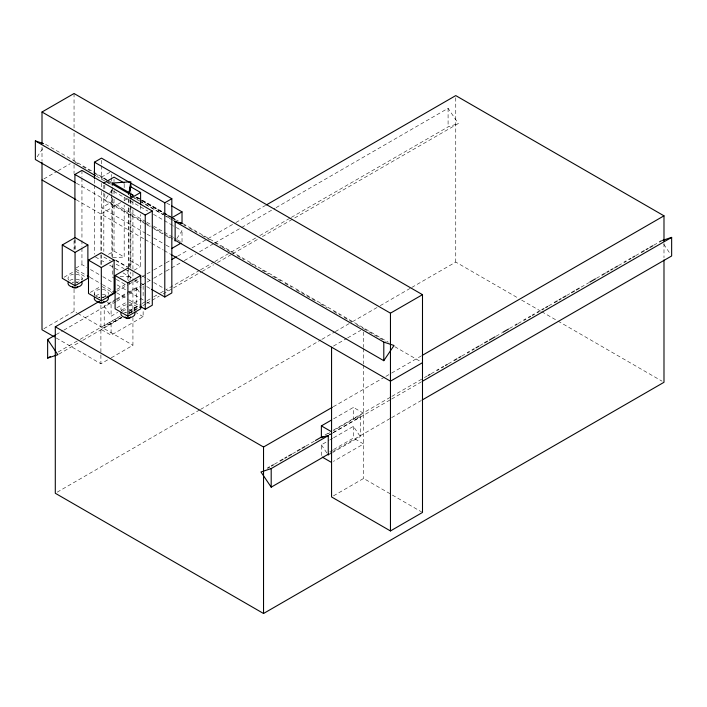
<?xml version="1.0" encoding="UTF-8"?>
<svg xmlns="http://www.w3.org/2000/svg" width="707" height="707" viewBox="0 0 707 707"><rect width="100%" height="100%" fill="white"/><g stroke="black" fill="none" stroke-linecap="round" stroke-linejoin="round"><path stroke-width="0.53" stroke-dasharray="3.54 2.65" d="M129.178 266.689L130.441 260.6L140.605 266.468L140.605 214.566M129.116 284.426L129.77 281.262M129.991 280.211L130.866 272.699M37.153 156.83L44.373 146.102M145.677 224.039L104.804 200.435L111.688 190.218L147.807 211.066M176.865 238.489L182.026 230.827L173.471 225.887M43.896 178.915L57.081 171.297M58.027 170.758L70.276 163.679M109.832 172.331L101.49 177.139L106.244 179.887M145.907 221.706L111.688 201.946L101.49 207.831L146.163 233.628M120.685 202.573L100.898 214L100.898 253.645M124.45 200.399L129.16 197.677M130.106 197.138L132.934 195.503L130.371 194.027M75.79 268.165L81.95 264.612L86.696 267.352M64.081 277.241L73.228 271.956M108.463 254.334L114.021 251.126L124.185 256.995L124.185 205.092M90.337 292.398L99.484 287.113M134.109 270.215L140.605 266.468M43.896 328.684L74.049 311.274L76.895 312.918M102.78 297.514L107.491 294.792M111.264 292.618L113.147 291.531M116.911 289.349L126.341 283.914M116.461 291.487L127.932 284.859M128.886 284.311L141.312 277.135M142.266 276.587L146.093 274.378M147.047 273.83L152.783 270.516M153.737 269.968L165.199 263.34M166.163 262.792L170.935 260.035M177.625 256.173L188.142 250.101M191.968 247.892L234.971 223.059M235.926 222.511L265.558 205.401M121.454 317.461L111.087 323.444L104.212 325.724L104.212 305.998L115.515 299.468M116.461 298.92L136.248 287.502L139.686 292.61M56.233 334.544L62.923 330.682M63.877 330.125L115.488 300.334M116.443 299.777L127.914 293.158M128.868 292.61L141.294 285.434M142.248 284.886L146.075 282.676M147.029 282.12L152.765 278.814M153.719 278.258L165.191 271.638M166.145 271.09L183.343 261.157M184.306 260.6L195.768 253.981M199.595 251.772L213.929 243.5M214.884 242.943L275.094 208.185M276.057 207.628L448.088 108.304L458.313 123.504L293.926 218.41M107.384 302.349L111.087 304.487L115.807 301.765M116.743 301.217L128.055 294.695M128.992 294.147L141.241 287.077M116.92 307.748L126.076 302.463M104.212 305.998L111.087 316.215L117.689 312.406M121.454 310.232L128.055 306.423M128.992 305.884L141.241 298.814M58.142 352.024L79.166 339.881M80.13 339.333L120.27 316.162M128.868 311.195L141.294 304.019M142.248 303.462L146.075 301.262M147.029 300.705L152.765 297.4M153.719 296.843L159.455 293.538M160.409 292.981L165.191 290.224M199.595 270.357L166.145 289.676L169.927 291.85M200.549 269.809L213.929 262.085M214.884 261.528L230.182 252.699M231.136 252.152L255.987 237.799M259.805 235.599L290.391 217.942M291.346 217.385L448.088 126.889L458.313 123.504M104.212 325.724L120.225 316.471M128.709 311.575L136.248 307.227L141.161 305.601M121.631 317.319L100.898 329.294L111.087 335.18L143.132 316.683L143.132 310.276M129.16 312.971L132.934 310.797M128.992 313.104L141.241 306.034M58.814 354.154L81.756 340.915M82.71 340.359L121.896 317.735M128.586 313.873L141.966 306.149M142.92 305.601L145.783 303.939M146.747 303.391L159.172 296.215M162.99 294.006L172.552 288.491M173.507 287.943L201.221 271.939M202.175 271.382L213.647 264.763M217.464 262.553L231.808 254.281M232.762 253.725L258.568 238.833M262.385 236.624L292.972 218.967M56.26 337.999L100.898 363.769L110.319 358.334M111.264 357.786L132.934 345.272L132.934 317.743M57.205 492.16L199.613 409.945M200.567 409.397L320.987 339.873M321.941 339.316L334.367 332.14M335.33 331.592L351.573 322.215M352.528 321.658L379.288 306.211M380.242 305.654L410.829 287.996M411.783 287.449L455.75 262.067L517.842 297.912M333.457 346.085L346.642 338.476M347.588 337.928L360.773 330.31M333.297 406.746L384.908 376.946M385.863 376.398L390.644 373.632M391.598 373.084L421.231 355.975M333.624 418.818L353.412 407.391L363.601 413.277L333.457 430.687M274.343 464.243L279.124 461.485M292.504 453.761L296.33 451.552M305.884 446.037L314.482 441.071M324.999 434.999L329.78 432.242M333.598 430.033L390.944 396.927M391.899 396.371L423.44 378.165M424.394 377.609L427.267 375.956M431.084 373.747L435.865 370.989M448.291 363.813L453.072 361.056M461.671 356.089L466.452 353.332M479.832 345.608L483.65 343.399M496.075 336.232L501.811 332.917M509.455 328.499L514.236 325.741M518.063 323.532L522.835 320.775M548.641 305.875L553.422 303.117M566.802 295.393L569.674 293.741M581.136 287.122L588.781 282.703M596.434 278.293L602.17 274.979M604.078 273.874L605.987 272.769M613.632 268.36L615.55 267.255M618.413 265.602L623.194 262.836M635.62 255.669L640.392 252.903M653.772 245.179L658.553 242.421M327.968 433.815L329.851 432.728M329.197 434.796L332.025 433.17M332.962 432.622L360.287 416.847L360.287 436.572L332.962 452.347M329.497 434.92L332.361 433.267M333.315 432.719L390.662 399.605M391.616 399.057L421.248 381.948M321.376 455.511L321.376 444.844L328.914 440.496M329.851 439.948L332.679 438.322M333.624 437.774L353.412 426.356L360.287 436.572M329.851 451.685L332.679 450.05M333.624 449.511L353.412 438.084L363.601 443.969L333.457 461.379M329.497 453.505L332.361 451.853M333.315 451.296L390.662 418.19M391.616 417.643L421.248 400.533M329.197 454.53L332.025 452.895M333.457 495.863L363.601 478.453L421.54 511.903M360.287 416.847L353.412 419.127L353.412 407.391M112.917 257.763L124.185 256.995M120.11 276.729L130.866 275.986M108.737 182.017L111.688 182.989M521.66 300.122L540.767 311.151M541.721 311.699L557.001 320.527M557.956 321.075L662.079 381.188M166.817 203.086L170.617 205.277M45.575 144.316L92.361 171.324M93.315 171.872L106.677 179.587M107.632 180.135L111.45 182.344M130.539 193.365L133.402 195.017M137.229 197.226L170.634 216.519M171.589 217.067L178.279 220.929M183.051 223.677L388.293 342.179M130.698 193.965L132.598 195.061M136.398 197.262L141.153 200.001M142.107 200.549L172.517 218.11M173.471 218.657L176.326 220.31M130.963 194.151L134.763 196.352M135.709 196.9L141.418 200.196M142.363 200.744L165.182 213.912M166.127 214.46L171.828 217.756M74.995 162.053L78.822 164.263M82.639 166.463L90.196 170.829M95.047 173.63L111.273 182.998M136.097 197.333L170.467 217.173M171.421 217.721L175.239 219.93M183.829 224.888L185.738 225.993M189.556 228.193L197.191 232.603M201.972 235.36L209.608 239.77M214.38 242.528L221.061 246.381M222.016 246.937L233.469 253.548M237.287 255.757L243.977 259.61M249.704 262.916L256.385 266.778M262.111 270.083L268.793 273.945M272.61 276.145L281.2 281.112M285.027 283.313L291.708 287.175M296.48 289.923L306.025 295.438M306.979 295.986L316.524 301.5M320.342 303.71L327.032 307.563M333.713 311.425L340.394 315.278M344.212 317.487L351.847 321.897M356.62 324.646L363.301 328.508M363.601 328.684L385.448 341.295M394.806 346.695L420.594 361.586M107.658 182.362L111.459 184.554M129.522 194.982L133.323 197.173M134.268 197.721L165.641 215.829M166.587 216.386L172.296 219.674M173.242 220.222L175.142 221.318M96.444 176.202L105.043 181.16M105.997 181.717L111.724 185.022M131.767 196.59L139.403 201M140.357 201.557L163.273 214.778M164.227 215.335L173.772 220.849M153.507 214.362L172.517 225.339M146.853 222.254L152.562 225.542M153.507 226.099L172.517 237.066M173.471 237.623L176.326 239.266M177.271 239.814L182.026 242.554L182.026 230.827M76.4 183.21L144.184 222.343M145.138 222.891L150.865 226.205M151.819 226.753L163.273 233.363M164.227 233.92L173.772 239.426M146.632 224.587L153.286 228.423M154.232 228.98L165.641 235.564M166.587 236.111L172.296 239.399M147.118 234.176L152.818 237.472M153.773 238.02L165.182 244.604M166.127 245.152L171.828 248.44M76.206 199.745L144.157 238.975M145.112 239.532L150.838 242.837M151.793 243.385L163.246 250.004M164.201 250.552L170.891 254.405M115.683 260.026L128.974 267.706M115.754 260.565L127.154 267.149M142.363 275.933L146.163 278.125M147.118 278.673L152.818 281.969M153.773 282.517L165.182 289.101M103.823 257.012L110.469 260.848M116.169 264.135L123.76 268.519M124.715 269.067L130.406 272.354M95.41 256.941L105.864 262.977M109.665 265.178L119.174 270.666M122.974 272.858L134.383 279.442M135.329 279.99L145.783 286.035M146.738 286.582L150.538 288.774M134.79 281.174L141.276 284.921M115.427 278.885L112.59 277.25L112.59 263.004M116.372 279.433L126.792 285.442M90.505 269.553L101.905 276.137M102.86 276.684L113.314 282.72M117.115 284.912L128.524 291.496M129.469 292.044L145.633 301.376M146.579 301.924L150.388 304.125M75.861 269.217L86.316 275.253M90.125 277.453L101.525 284.037M102.48 284.585L112.934 290.621M116.735 292.813L128.144 299.406M129.089 299.954L139.544 305.99M75.976 271.426L86.051 277.241M102.232 286.591L112.298 292.398M128.824 301.942L138.89 307.748M134.79 311.867L143.132 316.683M77.841 313.466L132.934 345.272M663.829 244.339L670.448 254.175M321.376 444.844L328.251 455.069M663.988 243.385L663.988 257.719M455.75 97.805L455.75 262.067M448.088 108.304L448.088 126.889M363.601 331.981L363.601 347.402M363.601 348.507L363.601 363.919M363.601 365.024L363.601 478.453M353.412 426.356L353.412 438.084M143.132 285.99L143.132 297.718M140.605 205.737L140.605 210.156M136.248 287.502L136.248 307.227M135.002 308.659L135.002 310.629M132.934 201.009L132.934 205.419M132.934 209.82L132.934 271.488M132.934 272.593L132.934 280.299M132.934 281.404L132.934 311.133M130.866 191.632L130.866 196.016M130.866 200.39L130.866 204.774M130.866 205.87L130.866 268.315M130.441 194.345L130.441 198.764M130.406 199.471L130.441 207.602M130.406 208.309L130.406 270.145M128.974 199.241L128.974 203.651M128.974 208.07L128.974 266.601M128.683 198.897L128.683 203.28M128.683 207.664L128.683 266.822M128.683 267.918L128.683 281.059M127.905 270.251L127.905 280.997M124.185 184.112L124.185 188.53M124.185 197.359L124.185 200.673M114.021 179.348L114.021 181.558M114.021 190.386L114.021 194.805M114.021 199.224L114.021 251.126M112.59 187.408L112.59 193.983M112.59 198.367L112.59 257.525M111.892 189.37L111.892 195.998M111.892 197.103L111.892 256.738M111.688 174.461L111.688 176.591M111.688 177.66L111.688 181.92M111.688 190.218L111.688 193.418M111.688 194.478L111.688 201.946M111.087 304.487L111.087 316.215M111.087 323.444L111.087 335.18M104.804 185.093L104.804 189.476M104.804 193.859L104.804 200.435M103.823 185.234L103.823 191.862M103.823 192.967L103.823 251.489M101.49 160.312L101.49 164.687M101.49 165.783L101.49 179.339M101.49 183.316L101.49 187.7M101.49 191.394L101.49 252.337M101.313 254.9L101.313 265.646M100.898 254.75L100.898 264.657M100.898 305.177L100.898 353.862M100.898 354.958L100.898 363.769M94.455 179.711L94.455 184.094M94.455 185.19L94.455 254.202M94.225 293.608L94.225 295.579M82.153 278.143L82.153 280.113M81.95 170.396L81.95 176.962M81.95 178.058L81.95 239.408M81.95 240.504L81.95 247.079M81.95 248.175L81.95 264.612M75.066 239.744L75.066 250.49M74.915 239.09L74.915 250.048M74.049 93.51L74.049 128.603M74.049 132.987L74.049 161.505M74.049 164.811L74.049 173.622M74.049 240.795L74.049 249.606M74.049 289.251L74.049 311.274M42.005 147.1L42.005 161.355M128.974 304.752A7.097 4.101 0 0 1 134.622 310.143M134.374 310.497A7.097 4.101 0 0 1 133.694 311.186M132.748 311.805A7.097 4.101 0 0 1 132.191 312.079M131.582 312.317A7.097 4.101 0 0 1 128.868 312.874M126.208 312.786A7.097 4.101 0 0 1 124.379 312.361M123.23 311.893A7.097 4.101 0 0 1 122.718 311.601M121.834 310.93A7.097 4.101 0 0 1 126.253 304.823M122.558 311.036A7.097 4.101 0 0 1 126.253 309.746M128.974 309.684A7.097 4.101 0 0 1 133.102 310.939M125.74 312.874A2.634 1.52 0 0 1 126.42 312.485M128.948 312.344A2.634 1.52 0 0 1 130.07 312.874M102.391 289.402A7.097 4.101 0 0 1 108.206 294.439M107.102 295.835A7.097 4.101 0 0 1 106.66 296.153M106.156 296.454A7.097 4.101 0 0 1 104.99 296.967M104.344 297.161A7.097 4.101 0 0 1 102.276 297.514M99.616 297.435A7.097 4.101 0 0 1 98.397 297.196M97.787 297.011A7.097 4.101 0 0 1 96.125 296.251M94.897 295.208A7.097 4.101 0 0 1 99.66 289.472M95.533 296.003A7.097 4.101 0 0 1 99.66 294.395M102.391 294.333A7.097 4.101 0 0 1 106.978 295.915M98.9 297.78A2.634 1.52 0 0 1 99.828 297.134M102.595 297.055A2.634 1.52 0 0 1 103.726 297.78M76.135 274.245A7.097 4.101 0 0 1 81.535 279.99M78.733 281.81A7.097 4.101 0 0 1 76.02 282.358M73.369 282.279A7.097 4.101 0 0 1 72.75 282.173M68.641 280.052A7.097 4.101 0 0 1 73.404 274.316M69.719 280.529A7.097 4.101 0 0 1 73.404 279.238M76.135 279.177A7.097 4.101 0 0 1 80.253 280.432M72.556 282.765A2.634 1.52 0 0 1 73.378 282.058M76.109 281.837A2.634 1.52 0 0 1 77.567 282.765"/><path stroke-width="1.06" d="M128.683 194.513L130.866 181.77L112.59 183.033L112.59 185.216M140.605 204.632L140.605 192.481L130.441 186.621L128.974 193.718L111.892 183.855M174.726 239.982L383.795 360.685L394.029 345.484L383.795 342.1L174.726 221.397M42.005 143.813L42.005 112.006L74.049 93.51L422.494 294.678L422.494 512.451L390.458 530.948L331.565 496.95L331.565 347.181M94.455 178.615L94.455 162.177L101.49 158.121L171.828 198.729L171.828 292.945L164.793 297.002L151.492 289.322M74.915 237.994L74.915 174.452L81.95 170.396L152.288 211.004L152.288 305.221L145.253 309.277L140.499 306.538M103.823 183.025L114.021 177.139L124.185 183.007M130.406 198.367L140.605 192.481M62.251 244.993L75.066 237.596L87.88 244.993L87.88 278.302L75.066 285.699L62.251 278.302L62.251 244.993L75.066 252.39L87.88 244.993M94.455 162.177L164.793 202.785L171.828 198.729M74.915 174.452L145.253 215.061L152.288 211.004M88.499 260.149L101.313 252.752L114.127 260.149L114.127 293.458L101.313 300.855L88.499 293.458L88.499 260.149L101.313 267.546L114.127 260.149M171.828 217.756L182.026 211.87L182.026 223.598L175.142 221.318L175.142 241.052M115.091 275.5L127.905 268.103L140.72 275.5L140.72 308.809L127.905 316.206L115.091 308.809L115.091 275.5L127.905 282.897L140.72 275.5M171.828 248.44L181.098 243.093M663.988 259.92L663.988 382.293L263.534 613.49L55.296 493.265L55.296 326.802L99.254 301.421M108.816 295.897L115.506 292.035M171.889 259.478L176.67 256.721M266.512 204.853L455.75 95.595L663.988 215.821L663.988 241.175M47.634 339.51L57.859 354.711L47.634 358.096L47.634 339.51L55.279 335.091M47.634 358.096L50.497 356.443M42.005 112.006L390.458 313.174L422.494 294.678M55.296 326.802L263.534 447.027L332.343 407.294M422.185 355.427L663.988 215.821M422.494 362.682L390.458 381.179L171.845 254.962M328.251 455.069L328.251 435.344L321.376 437.624L321.376 425.888L331.742 419.905M267.653 468.105L269.57 467M271.479 465.895L273.388 464.799M280.078 460.929L282.95 459.276M284.859 458.171L286.768 457.067M288.677 455.971L291.549 454.309M297.285 451.004L300.148 449.343M302.066 448.238L304.929 446.585M315.446 440.514L321.172 437.209M428.221 375.408L430.13 374.303M436.82 370.441L438.729 369.337M441.601 367.684L443.51 366.58M445.419 365.475L447.337 364.37M454.027 360.508L456.89 358.847M458.808 357.751L460.717 356.646M467.407 352.784L469.315 351.679M472.188 350.018L474.097 348.922M476.005 347.817L478.878 346.156M484.604 342.851L487.477 341.189M489.385 340.094L495.121 336.779M502.765 332.361L508.501 329.055M515.191 325.193L517.1 324.089M523.79 320.227L525.708 319.122M528.571 317.47L530.489 316.365M532.398 315.26L534.306 314.155M537.179 312.503L539.087 311.398M541.951 309.746L543.869 308.641M545.777 307.536L547.686 306.431M554.376 302.569L557.249 300.917M559.157 299.812L561.066 298.708M562.984 297.603L565.847 295.95M571.583 292.636L574.446 290.984M576.364 289.879L579.227 288.217M589.744 282.155L595.471 278.841M602.17 274.979L604.078 273.874M606.942 272.222L608.86 271.117M610.768 270.012L612.677 268.907M615.55 267.255L617.458 266.15M624.148 262.288L626.057 261.183M628.93 259.531L630.838 258.426M632.747 257.321L634.656 256.217M641.355 252.355L644.218 250.702M646.127 249.598L648.045 248.493M649.954 247.388L652.817 245.736M659.507 241.874L661.425 240.769M321.376 437.624L323.258 436.537M328.534 454.062L271.196 487.167L260.963 471.967L271.196 468.582L328.534 435.477M422.203 381.4L671.65 237.384L671.65 255.969L422.203 399.985M662.441 240.424L671.65 237.384M75.446 182.662L35.35 159.508L35.35 140.923L43.534 143.636M171.571 205.834L182.026 211.87M112.59 183.033L128.683 192.322M180.126 222.502L182.026 223.598M35.35 140.923L95.489 175.645M42.005 180.002L75.419 199.294M87.27 275.801L89.17 276.905M113.88 291.169L115.789 292.265M321.376 425.888L331.565 431.774M322.304 457.12L331.565 462.466M54.359 336.903L42.005 329.771L42.005 162.451M390.458 313.174L390.458 530.948M383.795 342.1L383.795 360.685M271.196 468.582L271.196 487.167M263.534 447.027L263.534 613.49M164.793 202.785L164.793 297.002M145.253 215.061L145.253 309.277M130.866 183.961L130.866 187.249M130.441 186.621L130.441 191.031M127.905 282.897L127.905 316.206M101.313 267.546L101.313 300.855M75.066 252.39L75.066 285.699M134.604 312.379A7.097 4.101 0 0 1 127.932 317.832A7.097 4.101 0 0 1 121.197 312.406M130.539 317.019A2.634 1.52 0 0 1 127.905 318.53A2.634 1.52 0 0 1 125.28 317.019M107.738 296.64A7.097 4.101 0 0 1 102.02 302.463A7.097 4.101 0 0 1 94.42 297.4M103.929 301.509A2.634 1.52 0 0 1 101.313 303.179A2.634 1.52 0 0 1 98.697 301.509M81.765 281.872A7.097 4.101 0 0 1 75.402 287.325A7.097 4.101 0 0 1 68.172 282.243M77.682 286.662A2.634 1.52 0 0 1 75.066 288.023A2.634 1.52 0 0 1 72.45 286.662"/></g></svg>
